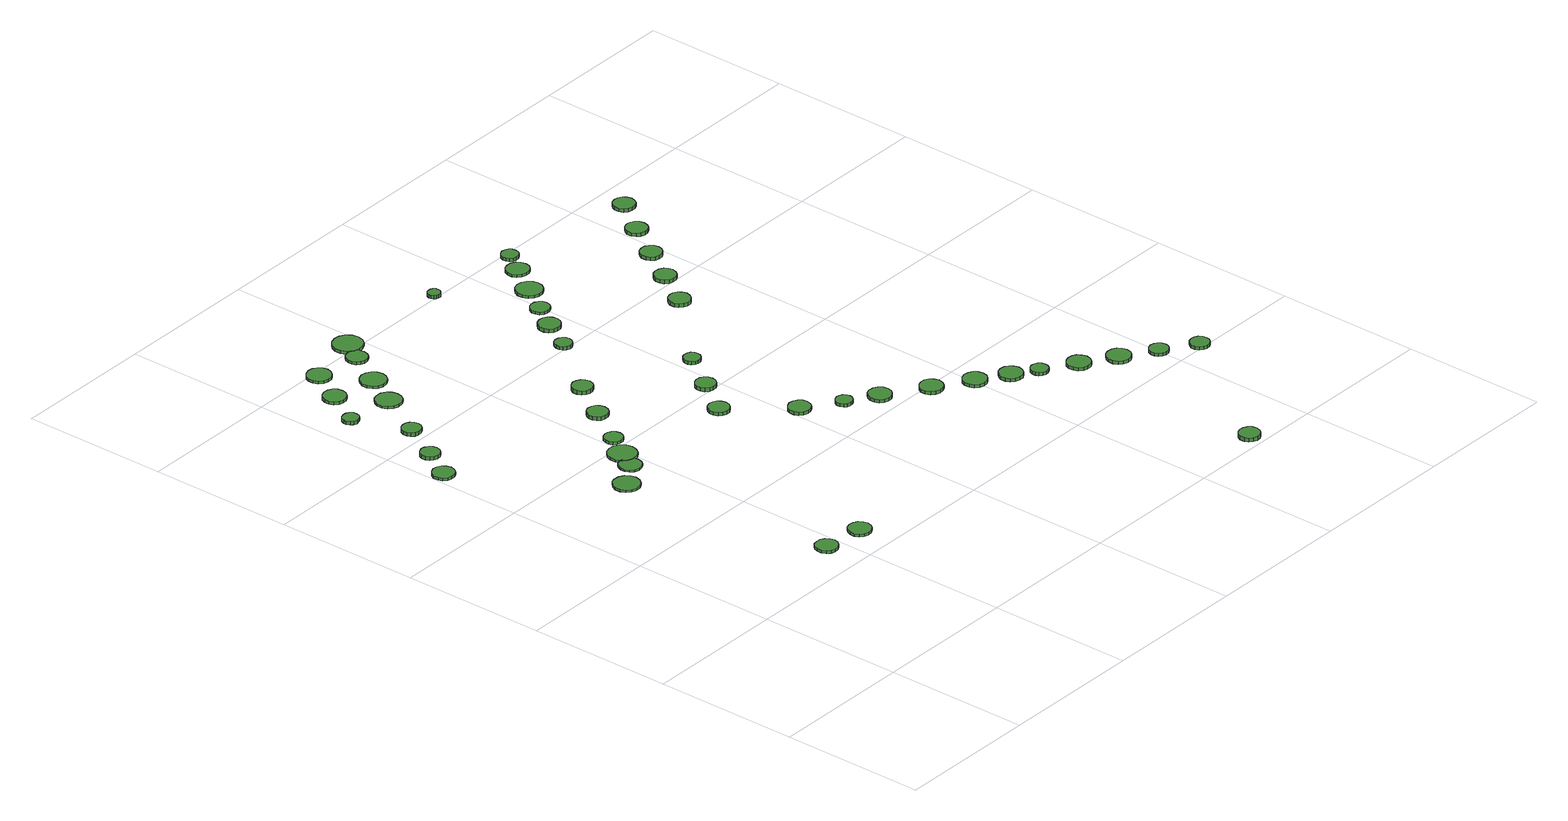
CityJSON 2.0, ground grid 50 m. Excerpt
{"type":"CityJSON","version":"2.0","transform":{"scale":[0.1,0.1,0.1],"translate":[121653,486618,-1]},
"CityObjects":{
"tree1":{"type":"SolitaryVegetationObject","attributes":{"function":"something"},"geometry":[{"type":"MultiSurface","lod":"1","boundaries":[[[0,1,2,3,4,5,6,7,8,9,10,11,12,13,14]],[[15,16,17,18,19,20,21,22,23,24,25,26,27,28,29]],[[0,29,28,1]],[[1,28,27,2]],[[2,27,26,3]],[[3,26,25,4]],[[4,25,24,5]],[[5,24,23,6]],[[6,23,22,7]],[[7,22,21,8]],[[8,21,20,9]],[[9,20,19,10]],[[10,19,18,11]],[[11,18,17,12]],[[12,17,16,13]],[[13,16,15,14]],[[14,15,29,0]]]}]},
"tree2":{"type":"SolitaryVegetationObject","attributes":{"function":"something"},"geometry":[{"type":"MultiSurface","lod":"1","boundaries":[[[30,31,32,33,34,35,36,37,38,39,40,41,42,43,44]],[[45,46,47,48,49,50,51,52,53,54,55,56,57,58,59]],[[30,59,58,31]],[[31,58,57,32]],[[32,57,56,33]],[[33,56,55,34]],[[34,55,54,35]],[[35,54,53,36]],[[36,53,52,37]],[[37,52,51,38]],[[38,51,50,39]],[[39,50,49,40]],[[40,49,48,41]],[[41,48,47,42]],[[42,47,46,43]],[[43,46,45,44]],[[44,45,59,30]]]}]},
"tree3":{"type":"SolitaryVegetationObject","attributes":{"function":"something"},"geometry":[{"type":"MultiSurface","lod":"1","boundaries":[[[60,61,62,63,64,65,66,67,68,69,70,71,72,73,74]],[[75,76,77,78,79,80,81,82,83,84,85,86,87,88,89]],[[60,89,88,61]],[[61,88,87,62]],[[62,87,86,63]],[[63,86,85,64]],[[64,85,84,65]],[[65,84,83,66]],[[66,83,82,67]],[[67,82,81,68]],[[68,81,80,69]],[[69,80,79,70]],[[70,79,78,71]],[[71,78,77,72]],[[72,77,76,73]],[[73,76,75,74]],[[74,75,89,60]]]}]},
"tree4":{"type":"SolitaryVegetationObject","attributes":{"function":"something"},"geometry":[{"type":"MultiSurface","lod":"1","boundaries":[[[90,91,92,93,94,95,96,97,98,99,100,101,102,103,104]],[[105,106,107,108,109,110,111,112,113,114,115,116,117,118,119]],[[90,119,118,91]],[[91,118,117,92]],[[92,117,116,93]],[[93,116,115,94]],[[94,115,114,95]],[[95,114,113,96]],[[96,113,112,97]],[[97,112,111,98]],[[98,111,110,99]],[[99,110,109,100]],[[100,109,108,101]],[[101,108,107,102]],[[102,107,106,103]],[[103,106,105,104]],[[104,105,119,90]]]}]},
"tree5":{"type":"SolitaryVegetationObject","attributes":{"function":"something"},"geometry":[{"type":"MultiSurface","lod":"1","boundaries":[[[120,121,122,123,124,125,126,127,128,129,130,131,132,133,134]],[[135,136,137,138,139,140,141,142,143,144,145,146,147,148,149]],[[120,149,148,121]],[[121,148,147,122]],[[122,147,146,123]],[[123,146,145,124]],[[124,145,144,125]],[[125,144,143,126]],[[126,143,142,127]],[[127,142,141,128]],[[128,141,140,129]],[[129,140,139,130]],[[130,139,138,131]],[[131,138,137,132]],[[132,137,136,133]],[[133,136,135,134]],[[134,135,149,120]]]}]},
"tree6":{"type":"SolitaryVegetationObject","attributes":{"function":"something"},"geometry":[{"type":"MultiSurface","lod":"1","boundaries":[[[150,151,152,153,154,155,156,157,158,159,160,161,162,163,164]],[[165,166,167,168,169,170,171,172,173,174,175,176,177,178,179]],[[150,179,178,151]],[[151,178,177,152]],[[152,177,176,153]],[[153,176,175,154]],[[154,175,174,155]],[[155,174,173,156]],[[156,173,172,157]],[[157,172,171,158]],[[158,171,170,159]],[[159,170,169,160]],[[160,169,168,161]],[[161,168,167,162]],[[162,167,166,163]],[[163,166,165,164]],[[164,165,179,150]]]}]},
"tree7":{"type":"SolitaryVegetationObject","attributes":{"function":"something"},"geometry":[{"type":"MultiSurface","lod":"1","boundaries":[[[180,181,182,183,184,185,186,187,188,189,190,191,192,193,194]],[[195,196,197,198,199,200,201,202,203,204,205,206,207,208,209]],[[180,209,208,181]],[[181,208,207,182]],[[182,207,206,183]],[[183,206,205,184]],[[184,205,204,185]],[[185,204,203,186]],[[186,203,202,187]],[[187,202,201,188]],[[188,201,200,189]],[[189,200,199,190]],[[190,199,198,191]],[[191,198,197,192]],[[192,197,196,193]],[[193,196,195,194]],[[194,195,209,180]]]}]},
"tree8":{"type":"SolitaryVegetationObject","attributes":{"function":"something"},"geometry":[{"type":"MultiSurface","lod":"1","boundaries":[[[210,211,212,213,214,215,216,217,218,219,220,221,222,223,224]],[[225,226,227,228,229,230,231,232,233,234,235,236,237,238,239]],[[210,239,238,211]],[[211,238,237,212]],[[212,237,236,213]],[[213,236,235,214]],[[214,235,234,215]],[[215,234,233,216]],[[216,233,232,217]],[[217,232,231,218]],[[218,231,230,219]],[[219,230,229,220]],[[220,229,228,221]],[[221,228,227,222]],[[222,227,226,223]],[[223,226,225,224]],[[224,225,239,210]]]}]},
"tree9":{"type":"SolitaryVegetationObject","attributes":{"function":"something"},"geometry":[{"type":"MultiSurface","lod":"1","boundaries":[[[240,241,242,243,244,245,246,247,248,249,250,251,252,253,254]],[[255,256,257,258,259,260,261,262,263,264,265,266,267,268,269]],[[240,269,268,241]],[[241,268,267,242]],[[242,267,266,243]],[[243,266,265,244]],[[244,265,264,245]],[[245,264,263,246]],[[246,263,262,247]],[[247,262,261,248]],[[248,261,260,249]],[[249,260,259,250]],[[250,259,258,251]],[[251,258,257,252]],[[252,257,256,253]],[[253,256,255,254]],[[254,255,269,240]]]}]},
"tree10":{"type":"SolitaryVegetationObject","attributes":{"function":"something"},"geometry":[{"type":"MultiSurface","lod":"1","boundaries":[[[270,271,272,273,274,275,276,277,278,279,280,281,282,283,284]],[[285,286,287,288,289,290,291,292,293,294,295,296,297,298,299]],[[270,299,298,271]],[[271,298,297,272]],[[272,297,296,273]],[[273,296,295,274]],[[274,295,294,275]],[[275,294,293,276]],[[276,293,292,277]],[[277,292,291,278]],[[278,291,290,279]],[[279,290,289,280]],[[280,289,288,281]],[[281,288,287,282]],[[282,287,286,283]],[[283,286,285,284]],[[284,285,299,270]]]}]},
"tree11":{"type":"SolitaryVegetationObject","attributes":{"function":"something"},"geometry":[{"type":"MultiSurface","lod":"1","boundaries":[[[300,301,302,303,304,305,306,307,308,309,310,311,312,313,314]],[[315,316,317,318,319,320,321,322,323,324,325,326,327,328,329]],[[300,329,328,301]],[[301,328,327,302]],[[302,327,326,303]],[[303,326,325,304]],[[304,325,324,305]],[[305,324,323,306]],[[306,323,322,307]],[[307,322,321,308]],[[308,321,320,309]],[[309,320,319,310]],[[310,319,318,311]],[[311,318,317,312]],[[312,317,316,313]],[[313,316,315,314]],[[314,315,329,300]]]}]},
"tree12":{"type":"SolitaryVegetationObject","attributes":{"function":"something"},"geometry":[{"type":"MultiSurface","lod":"1","boundaries":[[[330,331,332,333,334,335,336,337,338,339,340,341,342,343,344]],[[345,346,347,348,349,350,351,352,353,354,355,356,357,358,359]],[[330,359,358,331]],[[331,358,357,332]],[[332,357,356,333]],[[333,356,355,334]],[[334,355,354,335]],[[335,354,353,336]],[[336,353,352,337]],[[337,352,351,338]],[[338,351,350,339]],[[339,350,349,340]],[[340,349,348,341]],[[341,348,347,342]],[[342,347,346,343]],[[343,346,345,344]],[[344,345,359,330]]]}]},
"tree13":{"type":"SolitaryVegetationObject","attributes":{"function":"something"},"geometry":[{"type":"MultiSurface","lod":"1","boundaries":[[[360,361,362,363,364,365,366,367,368,369,370,371,372,373,374]],[[375,376,377,378,379,380,381,382,383,384,385,386,387,388,389]],[[360,389,388,361]],[[361,388,387,362]],[[362,387,386,363]],[[363,386,385,364]],[[364,385,384,365]],[[365,384,383,366]],[[366,383,382,367]],[[367,382,381,368]],[[368,381,380,369]],[[369,380,379,370]],[[370,379,378,371]],[[371,378,377,372]],[[372,377,376,373]],[[373,376,375,374]],[[374,375,389,360]]]}]},
"tree14":{"type":"SolitaryVegetationObject","attributes":{"function":"something"},"geometry":[{"type":"MultiSurface","lod":"1","boundaries":[[[390,391,392,393,394,395,396,397,398,399,400,401,402,403,404]],[[405,406,407,408,409,410,411,412,413,414,415,416,417,418,419]],[[390,419,418,391]],[[391,418,417,392]],[[392,417,416,393]],[[393,416,415,394]],[[394,415,414,395]],[[395,414,413,396]],[[396,413,412,397]],[[397,412,411,398]],[[398,411,410,399]],[[399,410,409,400]],[[400,409,408,401]],[[401,408,407,402]],[[402,407,406,403]],[[403,406,405,404]],[[404,405,419,390]]]}]},
"tree15":{"type":"SolitaryVegetationObject","attributes":{"function":"something"},"geometry":[{"type":"MultiSurface","lod":"1","boundaries":[[[420,421,422,423,424,425,426,427,428,429,430,431,432,433,434]],[[435,436,437,438,439,440,441,442,443,444,445,446,447,448,449]],[[420,449,448,421]],[[421,448,447,422]],[[422,447,446,423]],[[423,446,445,424]],[[424,445,444,425]],[[425,444,443,426]],[[426,443,442,427]],[[427,442,441,428]],[[428,441,440,429]],[[429,440,439,430]],[[430,439,438,431]],[[431,438,437,432]],[[432,437,436,433]],[[433,436,435,434]],[[434,435,449,420]]]}]},
"tree16":{"type":"SolitaryVegetationObject","attributes":{"function":"something"},"geometry":[{"type":"MultiSurface","lod":"1","boundaries":[[[450,451,452,453,454,455,456,457,458,459,460,461,462,463,464]],[[465,466,467,468,469,470,471,472,473,474,475,476,477,478,479]],[[450,479,478,451]],[[451,478,477,452]],[[452,477,476,453]],[[453,476,475,454]],[[454,475,474,455]],[[455,474,473,456]],[[456,473,472,457]],[[457,472,471,458]],[[458,471,470,459]],[[459,470,469,460]],[[460,469,468,461]],[[461,468,467,462]],[[462,467,466,463]],[[463,466,465,464]],[[464,465,479,450]]]}]},
"tree17":{"type":"SolitaryVegetationObject","attributes":{"function":"something"},"geometry":[{"type":"MultiSurface","lod":"1","boundaries":[[[480,481,482,483,484,485,486,487,488,489,490,491,492,493,494]],[[495,496,497,498,499,500,501,502,503,504,505,506,507,508,509]],[[480,509,508,481]],[[481,508,507,482]],[[482,507,506,483]],[[483,506,505,484]],[[484,505,504,485]],[[485,504,503,486]],[[486,503,502,487]],[[487,502,501,488]],[[488,501,500,489]],[[489,500,499,490]],[[490,499,498,491]],[[491,498,497,492]],[[492,497,496,493]],[[493,496,495,494]],[[494,495,509,480]]]}]},
"tree18":{"type":"SolitaryVegetationObject","attributes":{"function":"something"},"geometry":[{"type":"MultiSurface","lod":"1","boundaries":[[[510,511,512,513,514,515,516,517,518,519,520,521,522,523,524]],[[525,526,527,528,529,530,531,532,533,534,535,536,537,538,539]],[[510,539,538,511]],[[511,538,537,512]],[[512,537,536,513]],[[513,536,535,514]],[[514,535,534,515]],[[515,534,533,516]],[[516,533,532,517]],[[517,532,531,518]],[[518,531,530,519]],[[519,530,529,520]],[[520,529,528,521]],[[521,528,527,522]],[[522,527,526,523]],[[523,526,525,524]],[[524,525,539,510]]]}]},
"tree19":{"type":"SolitaryVegetationObject","attributes":{"function":"something"},"geometry":[{"type":"MultiSurface","lod":"1","boundaries":[[[540,541,542,543,544,545,546,547,548,549,550,551,552,553,554]],[[555,556,557,558,559,560,561,562,563,564,565,566,567,568,569]],[[540,569,568,541]],[[541,568,567,542]],[[542,567,566,543]],[[543,566,565,544]],[[544,565,564,545]],[[545,564,563,546]],[[546,563,562,547]],[[547,562,561,548]],[[548,561,560,549]],[[549,560,559,550]],[[550,559,558,551]],[[551,558,557,552]],[[552,557,556,553]],[[553,556,555,554]],[[554,555,569,540]]]}]},
"tree20":{"type":"SolitaryVegetationObject","attributes":{"function":"something"},"geometry":[{"type":"MultiSurface","lod":"1","boundaries":[[[570,571,572,573,574,575,576,577,578,579,580,581,582,583,584]],[[585,586,587,588,589,590,591,592,593,594,595,596,597,598,599]],[[570,599,598,571]],[[571,598,597,572]],[[572,597,596,573]],[[573,596,595,574]],[[574,595,594,575]],[[575,594,593,576]],[[576,593,592,577]],[[577,592,591,578]],[[578,591,590,579]],[[579,590,589,580]],[[580,589,588,581]],[[581,588,587,582]],[[582,587,586,583]],[[583,586,585,584]],[[584,585,599,570]]]}]},
"tree21":{"type":"SolitaryVegetationObject","attributes":{"function":"something"},"geometry":[{"type":"MultiSurface","lod":"1","boundaries":[[[600,601,602,603,604,605,606,607,608,609,610,611,612,613,614]],[[615,616,617,618,619,620,621,622,623,624,625,626,627,628,629]],[[600,629,628,601]],[[601,628,627,602]],[[602,627,626,603]],[[603,626,625,604]],[[604,625,624,605]],[[605,624,623,606]],[[606,623,622,607]],[[607,622,621,608]],[[608,621,620,609]],[[609,620,619,610]],[[610,619,618,611]],[[611,618,617,612]],[[612,617,616,613]],[[613,616,615,614]],[[614,615,629,600]]]}]},
"tree22":{"type":"SolitaryVegetationObject","attributes":{"function":"something"},"geometry":[{"type":"MultiSurface","lod":"1","boundaries":[[[630,631,632,633,634,635,636,637,638,639,640,641,642,643,644]],[[645,646,647,648,649,650,651,652,653,654,655,656,657,658,659]],[[630,659,658,631]],[[631,658,657,632]],[[632,657,656,633]],[[633,656,655,634]],[[634,655,654,635]],[[635,654,653,636]],[[636,653,652,637]],[[637,652,651,638]],[[638,651,650,639]],[[639,650,649,640]],[[640,649,648,641]],[[641,648,647,642]],[[642,647,646,643]],[[643,646,645,644]],[[644,645,659,630]]]}]},
"tree23":{"type":"SolitaryVegetationObject","attributes":{"function":"something"},"geometry":[{"type":"MultiSurface","lod":"1","boundaries":[[[660,661,662,663,664,665,666,667,668,669,670,671,672,673,674]],[[675,676,677,678,679,680,681,682,683,684,685,686,687,688,689]],[[660,689,688,661]],[[661,688,687,662]],[[662,687,686,663]],[[663,686,685,664]],[[664,685,684,665]],[[665,684,683,666]],[[666,683,682,667]],[[667,682,681,668]],[[668,681,680,669]],[[669,680,679,670]],[[670,679,678,671]],[[671,678,677,672]],[[672,677,676,673]],[[673,676,675,674]],[[674,675,689,660]]]}]},
"tree24":{"type":"SolitaryVegetationObject","attributes":{"function":"something"},"geometry":[{"type":"MultiSurface","lod":"1","boundaries":[[[690,691,692,693,694,695,696,697,698,699,700,701,702,703,704]],[[705,706,707,708,709,710,711,712,713,714,715,716,717,718,719]],[[690,719,718,691]],[[691,718,717,692]],[[692,717,716,693]],[[693,716,715,694]],[[694,715,714,695]],[[695,714,713,696]],[[696,713,712,697]],[[697,712,711,698]],[[698,711,710,699]],[[699,710,709,700]],[[700,709,708,701]],[[701,708,707,702]],[[702,707,706,703]],[[703,706,705,704]],[[704,705,719,690]]]}]},
"tree25":{"type":"SolitaryVegetationObject","attributes":{"function":"something"},"geometry":[{"type":"MultiSurface","lod":"1","boundaries":[[[720,721,722,723,724,725,726,727,728,729,730,731,732,733,734]],[[735,736,737,738,739,740,741,742,743,744,745,746,747,748,749]],[[720,749,748,721]],[[721,748,747,722]],[[722,747,746,723]],[[723,746,745,724]],[[724,745,744,725]],[[725,744,743,726]],[[726,743,742,727]],[[727,742,741,728]],[[728,741,740,729]],[[729,740,739,730]],[[730,739,738,731]],[[731,738,737,732]],[[732,737,736,733]],[[733,736,735,734]],[[734,735,749,720]]]}]},
"tree26":{"type":"SolitaryVegetationObject","attributes":{"function":"something"},"geometry":[{"type":"MultiSurface","lod":"1","boundaries":[[[750,751,752,753,754,755,756,757,758,759,760,761,762,763,764]],[[765,766,767,768,769,770,771,772,773,774,775,776,777,778,779]],[[750,779,778,751]],[[751,778,777,752]],[[752,777,776,753]],[[753,776,775,754]],[[754,775,774,755]],[[755,774,773,756]],[[756,773,772,757]],[[757,772,771,758]],[[758,771,770,759]],[[759,770,769,760]],[[760,769,768,761]],[[761,768,767,762]],[[762,767,766,763]],[[763,766,765,764]],[[764,765,779,750]]]}]},
"tree27":{"type":"SolitaryVegetationObject","attributes":{"function":"something"},"geometry":[{"type":"MultiSurface","lod":"1","boundaries":[[[780,781,782,783,784,785,786,787,788,789,790,791,792,793,794]],[[795,796,797,798,799,800,801,802,803,804,805,806,807,808,809]],[[780,809,808,781]],[[781,808,807,782]],[[782,807,806,783]],[[783,806,805,784]],[[784,805,804,785]],[[785,804,803,786]],[[786,803,802,787]],[[787,802,801,788]],[[788,801,800,789]],[[789,800,799,790]],[[790,799,798,791]],[[791,798,797,792]],[[792,797,796,793]],[[793,796,795,794]],[[794,795,809,780]]]}]},
"tree28":{"type":"SolitaryVegetationObject","attributes":{"function":"something"},"geometry":[{"type":"MultiSurface","lod":"1","boundaries":[[[810,811,812,813,814,815,816,817,818,819,820,821,822,823,824]],[[825,826,827,828,829,830,831,832,833,834,835,836,837,838,839]],[[810,839,838,811]],[[811,838,837,812]],[[812,837,836,813]],[[813,836,835,814]],[[814,835,834,815]],[[815,834,833,816]],[[816,833,832,817]],[[817,832,831,818]],[[818,831,830,819]],[[819,830,829,820]],[[820,829,828,821]],[[821,828,827,822]],[[822,827,826,823]],[[823,826,825,824]],[[824,825,839,810]]]}]},
"tree29":{"type":"SolitaryVegetationObject","attributes":{"function":"something"},"geometry":[{"type":"MultiSurface","lod":"1","boundaries":[[[840,841,842,843,844,845,846,847,848,849,850,851,852,853,854]],[[855,856,857,858,859,860,861,862,863,864,865,866,867,868,869]],[[840,869,868,841]],[[841,868,867,842]],[[842,867,866,843]],[[843,866,865,844]],[[844,865,864,845]],[[845,864,863,846]],[[846,863,862,847]],[[847,862,861,848]],[[848,861,860,849]],[[849,860,859,850]],[[850,859,858,851]],[[851,858,857,852]],[[852,857,856,853]],[[853,856,855,854]],[[854,855,869,840]]]}]},
"tree30":{"type":"SolitaryVegetationObject","attributes":{"function":"something"},"geometry":[{"type":"MultiSurface","lod":"1","boundaries":[[[870,871,872,873,874,875,876,877,878,879,880,881,882,883,884]],[[885,886,887,888,889,890,891,892,893,894,895,896,897,898,899]],[[870,899,898,871]],[[871,898,897,872]],[[872,897,896,873]],[[873,896,895,874]],[[874,895,894,875]],[[875,894,893,876]],[[876,893,892,877]],[[877,892,891,878]],[[878,891,890,879]],[[879,890,889,880]],[[880,889,888,881]],[[881,888,887,882]],[[882,887,886,883]],[[883,886,885,884]],[[884,885,899,870]]]}]},
"tree31":{"type":"SolitaryVegetationObject","attributes":{"function":"something"},"geometry":[{"type":"MultiSurface","lod":"1","boundaries":[[[900,901,902,903,904,905,906,907,908,909,910,911,912,913,914]],[[915,916,917,918,919,920,921,922,923,924,925,926,927,928,929]],[[900,929,928,901]],[[901,928,927,902]],[[902,927,926,903]],[[903,926,925,904]],[[904,925,924,905]],[[905,924,923,906]],[[906,923,922,907]],[[907,922,921,908]],[[908,921,920,909]],[[909,920,919,910]],[[910,919,918,911]],[[911,918,917,912]],[[912,917,916,913]],[[913,916,915,914]],[[914,915,929,900]]]}]},
"tree32":{"type":"SolitaryVegetationObject","attributes":{"function":"something"},"geometry":[{"type":"MultiSurface","lod":"1","boundaries":[[[930,931,932,933,934,935,936,937,938,939,940,941,942,943,944]],[[945,946,947,948,949,950,951,952,953,954,955,956,957,958,959]],[[930,959,958,931]],[[931,958,957,932]],[[932,957,956,933]],[[933,956,955,934]],[[934,955,954,935]],[[935,954,953,936]],[[936,953,952,937]],[[937,952,951,938]],[[938,951,950,939]],[[939,950,949,940]],[[940,949,948,941]],[[941,948,947,942]],[[942,947,946,943]],[[943,946,945,944]],[[944,945,959,930]]]}]},
"tree33":{"type":"SolitaryVegetationObject","attributes":{"function":"something"},"geometry":[{"type":"MultiSurface","lod":"1","boundaries":[[[960,961,962,963,964,965,966,967,968,969,970,971,972,973,974]],[[975,976,977,978,979,980,981,982,983,984,985,986,987,988,989]],[[960,989,988,961]],[[961,988,987,962]],[[962,987,986,963]],[[963,986,985,964]],[[964,985,984,965]],[[965,984,983,966]],[[966,983,982,967]],[[967,982,981,968]],[[968,981,980,969]],[[969,980,979,970]],[[970,979,978,971]],[[971,978,977,972]],[[972,977,976,973]],[[973,976,975,974]],[[974,975,989,960]]]}]},
"tree34":{"type":"SolitaryVegetationObject","attributes":{"function":"something"},"geometry":[{"type":"MultiSurface","lod":"1","boundaries":[[[990,991,992,993,994,995,996,997,998,999,1000,1001,1002,1003,1004]],[[1005,1006,1007,1008,1009,1010,1011,1012,1013,1014,1015,1016,1017,1018,1019]],[[990,1019,1018,991]],[[991,1018,1017,992]],[[992,1017,1016,993]],[[993,1016,1015,994]],[[994,1015,1014,995]],[[995,1014,1013,996]],[[996,1013,1012,997]],[[997,1012,1011,998]],[[998,1011,1010,999]],[[999,1010,1009,1000]],[[1000,1009,1008,1001]],[[1001,1008,1007,1002]],[[1002,1007,1006,1003]],[[1003,1006,1005,1004]],[[1004,1005,1019,990]]]}]},
"tree35":{"type":"SolitaryVegetationObject","attributes":{"function":"something"},"geometry":[{"type":"MultiSurface","lod":"1","boundaries":[[[1020,1021,1022,1023,1024,1025,1026,1027,1028,1029,1030,1031,1032,1033,1034]],[[1035,1036,1037,1038,1039,1040,1041,1042,1043,1044,1045,1046,1047,1048,1049]],[[1020,1049,1048,1021]],[[1021,1048,1047,1022]],[[1022,1047,1046,1023]],[[1023,1046,1045,1024]],[[1024,1045,1044,1025]],[[1025,1044,1043,1026]],[[1026,1043,1042,1027]],[[1027,1042,1041,1028]],[[1028,1041,1040,1029]],[[1029,1040,1039,1030]],[[1030,1039,1038,1031]],[[1031,1038,1037,1032]],[[1032,1037,1036,1033]],[[1033,1036,1035,1034]],[[1034,1035,1049,1020]]]}]},
"tree36":{"type":"SolitaryVegetationObject","attributes":{"function":"something"},"geometry":[{"type":"MultiSurface","lod":"1","boundaries":[[[1050,1051,1052,1053,1054,1055,1056,1057,1058,1059,1060,1061,1062,1063,1064]],[[1065,1066,1067,1068,1069,1070,1071,1072,1073,1074,1075,1076,1077,1078,1079]],[[1050,1079,1078,1051]],[[1051,1078,1077,1052]],[[1052,1077,1076,1053]],[[1053,1076,1075,1054]],[[1054,1075,1074,1055]],[[1055,1074,1073,1056]],[[1056,1073,1072,1057]],[[1057,1072,1071,1058]],[[1058,1071,1070,1059]],[[1059,1070,1069,1060]],[[1060,1069,1068,1061]],[[1061,1068,1067,1062]],[[1062,1067,1066,1063]],[[1063,1066,1065,1064]],[[1064,1065,1079,1050]]]}]},
"tree37":{"type":"SolitaryVegetationObject","attributes":{"function":"something"},"geometry":[{"type":"MultiSurface","lod":"1","boundaries":[[[1080,1081,1082,1083,1084,1085,1086,1087,1088,1089,1090,1091,1092,1093,1094]],[[1095,1096,1097,1098,1099,1100,1101,1102,1103,1104,1105,1106,1107,1108,1109]],[[1080,1109,1108,1081]],[[1081,1108,1107,1082]],[[1082,1107,1106,1083]],[[1083,1106,1105,1084]],[[1084,1105,1104,1085]],[[1085,1104,1103,1086]],[[1086,1103,1102,1087]],[[1087,1102,1101,1088]],[[1088,1101,1100,1089]],[[1089,1100,1099,1090]],[[1090,1099,1098,1091]],[[1091,1098,1097,1092]],[[1092,1097,1096,1093]],[[1093,1096,1095,1094]],[[1094,1095,1109,1080]]]}]},
"tree38":{"type":"SolitaryVegetationObject","attributes":{"function":"something"},"geometry":[{"type":"MultiSurface","lod":"1","boundaries":[[[1110,1111,1112,1113,1114,1115,1116,1117,1118,1119,1120,1121,1122,1123,1124]],[[1125,1126,1127,1128,1129,1130,1131,1132,1133,1134,1135,1136,1137,1138,1139]],[[1110,1139,1138,1111]],[[1111,1138,1137,1112]],[[1112,1137,1136,1113]],[[1113,1136,1135,1114]],[[1114,1135,1134,1115]],[[1115,1134,1133,1116]],[[1116,1133,1132,1117]],[[1117,1132,1131,1118]],[[1118,1131,1130,1119]],[[1119,1130,1129,1120]],[[1120,1129,1128,1121]],[[1121,1128,1127,1122]],[[1122,1127,1126,1123]],[[1123,1126,1125,1124]],[[1124,1125,1139,1110]]]}]},
"tree39":{"type":"SolitaryVegetationObject","attributes":{"function":"something"},"geometry":[{"type":"MultiSurface","lod":"1","boundaries":[[[1140,1141,1142,1143,1144,1145,1146,1147,1148,1149,1150,1151,1152,1153,1154]],[[1155,1156,1157,1158,1159,1160,1161,1162,1163,1164,1165,1166,1167,1168,1169]],[[1140,1169,1168,1141]],[[1141,1168,1167,1142]],[[1142,1167,1166,1143]],[[1143,1166,1165,1144]],[[1144,1165,1164,1145]],[[1145,1164,1163,1146]],[[1146,1163,1162,1147]],[[1147,1162,1161,1148]],[[1148,1161,1160,1149]],[[1149,1160,1159,1150]],[[1150,1159,1158,1151]],[[1151,1158,1157,1152]],[[1152,1157,1156,1153]],[[1153,1156,1155,1154]],[[1154,1155,1169,1140]]]}]},
"tree40":{"type":"SolitaryVegetationObject","attributes":{"function":"something"},"geometry":[{"type":"MultiSurface","lod":"1","boundaries":[[[1170,1171,1172,1173,1174,1175,1176,1177,1178,1179,1180,1181,1182,1183,1184]],[[1185,1186,1187,1188,1189,1190,1191,1192,1193,1194,1195,1196,1197,1198,1199]],[[1170,1199,1198,1171]],[[1171,1198,1197,1172]],[[1172,1197,1196,1173]],[[1173,1196,1195,1174]],[[1174,1195,1194,1175]],[[1175,1194,1193,1176]],[[1176,1193,1192,1177]],[[1177,1192,1191,1178]],[[1178,1191,1190,1179]],[[1179,1190,1189,1180]],[[1180,1189,1188,1181]],[[1181,1188,1187,1182]],[[1182,1187,1186,1183]],[[1183,1186,1185,1184]],[[1184,1185,1199,1170]]]}]},
"tree41":{"type":"SolitaryVegetationObject","attributes":{"function":"something"},"geometry":[{"type":"MultiSurface","lod":"1","boundaries":[[[1200,1201,1202,1203,1204,1205,1206,1207,1208,1209,1210,1211,1212,1213,1214]],[[1215,1216,1217,1218,1219,1220,1221,1222,1223,1224,1225,1226,1227,1228,1229]],[[1200,1229,1228,1201]],[[1201,1228,1227,1202]],[[1202,1227,1226,1203]],[[1203,1226,1225,1204]],[[1204,1225,1224,1205]],[[1205,1224,1223,1206]],[[1206,1223,1222,1207]],[[1207,1222,1221,1208]],[[1208,1221,1220,1209]],[[1209,1220,1219,1210]],[[1210,1219,1218,1211]],[[1211,1218,1217,1212]],[[1212,1217,1216,1213]],[[1213,1216,1215,1214]],[[1214,1215,1229,1200]]]}]},
"tree42":{"type":"SolitaryVegetationObject","attributes":{"function":"something"},"geometry":[{"type":"MultiSurface","lod":"1","boundaries":[[[1230,1231,1232,1233,1234,1235,1236,1237,1238,1239,1240,1241,1242,1243,1244]],[[1245,1246,1247,1248,1249,1250,1251,1252,1253,1254,1255,1256,1257,1258,1259]],[[1230,1259,1258,1231]],[[1231,1258,1257,1232]],[[1232,1257,1256,1233]],[[1233,1256,1255,1234]],[[1234,1255,1254,1235]],[[1235,1254,1253,1236]],[[1236,1253,1252,1237]],[[1237,1252,1251,1238]],[[1238,1251,1250,1239]],[[1239,1250,1249,1240]],[[1240,1249,1248,1241]],[[1241,1248,1247,1242]],[[1242,1247,1246,1243]],[[1243,1246,1245,1244]],[[1244,1245,1259,1230]]]}]},
"tree43":{"type":"SolitaryVegetationObject","attributes":{"function":"something"},"geometry":[{"type":"MultiSurface","lod":"1","boundaries":[[[1260,1261,1262,1263,1264,1265,1266,1267,1268,1269,1270,1271,1272,1273,1274]],[[1275,1276,1277,1278,1279,1280,1281,1282,1283,1284,1285,1286,1287,1288,1289]],[[1260,1289,1288,1261]],[[1261,1288,1287,1262]],[[1262,1287,1286,1263]],[[1263,1286,1285,1264]],[[1264,1285,1284,1265]],[[1265,1284,1283,1266]],[[1266,1283,1282,1267]],[[1267,1282,1281,1268]],[[1268,1281,1280,1269]],[[1269,1280,1279,1270]],[[1270,1279,1278,1271]],[[1271,1278,1277,1272]],[[1272,1277,1276,1273]],[[1273,1276,1275,1274]],[[1274,1275,1289,1260]]]}]},
"tree44":{"type":"SolitaryVegetationObject","attributes":{"function":"something"},"geometry":[{"type":"MultiSurface","lod":"1","boundaries":[[[1290,1291,1292,1293,1294,1295,1296,1297,1298,1299,1300,1301,1302,1303,1304]],[[1305,1306,1307,1308,1309,1310,1311,1312,1313,1314,1315,1316,1317,1318,1319]],[[1290,1319,1318,1291]],[[1291,1318,1317,1292]],[[1292,1317,1316,1293]],[[1293,1316,1315,1294]],[[1294,1315,1314,1295]],[[1295,1314,1313,1296]],[[1296,1313,1312,1297]],[[1297,1312,1311,1298]],[[1298,1311,1310,1299]],[[1299,1310,1309,1300]],[[1300,1309,1308,1301]],[[1301,1308,1307,1302]],[[1302,1307,1306,1303]],[[1303,1306,1305,1304]],[[1304,1305,1319,1290]]]}]},
"tree45":{"type":"SolitaryVegetationObject","attributes":{"function":"something"},"geometry":[{"type":"MultiSurface","lod":"1","boundaries":[[[1320,1321,1322,1323,1324,1325,1326,1327,1328,1329,1330,1331,1332,1333,1334]],[[1335,1336,1337,1338,1339,1340,1341,1342,1343,1344,1345,1346,1347,1348,1349]],[[1320,1349,1348,1321]],[[1321,1348,1347,1322]],[[1322,1347,1346,1323]],[[1323,1346,1345,1324]],[[1324,1345,1344,1325]],[[1325,1344,1343,1326]],[[1326,1343,1342,1327]],[[1327,1342,1341,1328]],[[1328,1341,1340,1329]],[[1329,1340,1339,1330]],[[1330,1339,1338,1331]],[[1331,1338,1337,1332]],[[1332,1337,1336,1333]],[[1333,1336,1335,1334]],[[1334,1335,1349,1320]]]}]}
},
"vertices":[
[79,1812,17],[75,1827,17],[66,1840,17],[53,1847,17],[37,1849,17],[23,1844,17],[11,1834,17],[5,1820,17],[5,1804,17],[11,1790,17],[23,1780,17],[37,1775,17],[53,1777,17],[66,1784,17],[75,1797,17],[75,1797,8],[66,1784,8],[53,1777,8],[37,1775,8],[23,1780,8],[11,1790,8],[5,1804,8],[5,1820,8],[11,1834,8],[23,1844,8],[37,1849,8],[53,1847,8],[66,1840,8],[75,1827,8],[79,1812,8],
[487,629,17],[483,644,17],[474,657,17],[461,665,17],[445,666,17],[430,662,17],[418,651,17],[412,637,17],[412,621,17],[418,606,17],[430,596,17],[445,591,17],[461,593,17],[474,601,17],[483,613,17],[483,613,8],[474,601,8],[461,593,8],[445,591,8],[430,596,8],[418,606,8],[412,621,8],[412,637,8],[418,651,8],[430,662,8],[445,666,8],[461,665,8],[474,657,8],[483,644,8],[487,629,8],
[134,1914,23],[131,1927,23],[123,1938,23],[111,1945,23],[98,1947,23],[85,1942,23],[75,1933,23],[69,1921,23],[69,1907,23],[75,1895,23],[85,1886,23],[98,1882,23],[111,1883,23],[123,1890,23],[131,1901,23],[131,1901,11],[123,1890,11],[111,1883,11],[98,1882,11],[85,1886,11],[75,1895,11],[69,1907,11],[69,1921,11],[75,1933,11],[85,1942,11],[98,1947,11],[111,1945,11],[123,1938,11],[131,1927,11],[134,1914,11],
[391,1337,17],[387,1355,17],[376,1370,17],[360,1379,17],[341,1381,17],[324,1376,17],[310,1363,17],[303,1346,17],[303,1328,17],[310,1311,17],[324,1299,17],[341,1293,17],[360,1295,17],[376,1304,17],[387,1319,17],[387,1319,9],[376,1304,9],[360,1295,9],[341,1293,9],[324,1299,9],[310,1311,9],[303,1328,9],[303,1346,9],[310,1363,9],[324,1376,9],[341,1381,9],[360,1379,9],[376,1370,9],[387,1355,9],[391,1337,9],
[630,614,17],[626,630,17],[617,643,17],[603,651,17],[587,653,17],[572,648,17],[560,637,17],[553,622,17],[553,606,17],[560,592,17],[572,581,17],[587,576,17],[603,578,17],[617,586,17],[626,599,17],[626,599,8],[617,586,8],[603,578,8],[587,576,8],[572,581,8],[560,592,8],[553,606,8],[553,622,8],[560,637,8],[572,648,8],[587,653,8],[603,651,8],[617,643,8],[626,630,8],[630,614,8],
[140,2238,19],[138,2249,19],[131,2258,19],[121,2264,19],[109,2265,19],[99,2262,19],[90,2254,19],[85,2243,19],[85,2232,19],[90,2222,19],[99,2214,19],[109,2210,19],[121,2212,19],[131,2217,19],[138,2227,19],[138,2227,7],[131,2217,7],[121,2212,7],[109,2210,7],[99,2214,7],[90,2222,7],[85,2232,7],[85,2243,7],[90,2254,7],[99,2262,7],[109,2265,7],[121,2264,7],[131,2258,7],[138,2249,7],[140,2238,7],
[207,2048,25],[204,2061,25],[196,2072,25],[184,2079,25],[171,2080,25],[158,2076,25],[148,2067,25],[143,2055,25],[143,2041,25],[148,2029,25],[158,2020,25],[171,2016,25],[184,2018,25],[196,2024,25],[204,2035,25],[204,2035,12],[196,2024,12],[184,2018,12],[171,2016,12],[158,2020,12],[148,2029,12],[143,2041,12],[143,2055,12],[148,2067,12],[158,2076,12],[171,2080,12],[184,2079,12],[196,2072,12],[204,2061,12],[207,2048,12],
[481,1402,15],[478,1418,15],[469,1430,15],[455,1438,15],[439,1440,15],[424,1435,15],[412,1425,15],[406,1410,15],[406,1394,15],[412,1380,15],[424,1369,15],[439,1364,15],[455,1366,15],[469,1374,15],[478,1387,15],[478,1387,9],[469,1374,9],[455,1366,9],[439,1364,9],[424,1369,9],[412,1380,9],[406,1394,9],[406,1410,9],[412,1425,9],[424,1435,9],[439,1440,9],[455,1438,9],[469,1430,9],[478,1418,9],[481,1402,9],
[222,2360,17],[219,2376,17],[209,2389,17],[195,2397,17],[179,2398,17],[164,2393,17],[152,2383,17],[145,2368,17],[145,2352,17],[152,2337,17],[164,2326,17],[179,2321,17],[195,2323,17],[209,2331,17],[219,2344,17],[219,2344,7],[209,2331,7],[195,2323,7],[179,2321,7],[164,2326,7],[152,2337,7],[145,2352,7],[145,2368,7],[152,2383,7],[164,2393,7],[179,2398,7],[195,2397,7],[209,2389,7],[219,2376,7],[222,2360,7],
[527,1463,16],[523,1483,16],[511,1499,16],[494,1509,16],[474,1511,16],[455,1505,16],[440,1491,16],[432,1473,16],[432,1453,16],[440,1435,16],[455,1422,16],[474,1415,16],[494,1417,16],[511,1427,16],[523,1444,16],[523,1444,8],[511,1427,8],[494,1417,8],[474,1415,8],[455,1422,8],[440,1435,8],[432,1453,8],[432,1473,8],[440,1491,8],[455,1505,8],[474,1511,8],[494,1509,8],[511,1499,8],[523,1483,8],[527,1463,8],
[316,2219,16],[312,2237,16],[302,2251,16],[286,2261,16],[268,2262,16],[250,2257,16],[237,2245,16],[229,2228,16],[229,2210,16],[237,2193,16],[250,2181,16],[268,2175,16],[286,2177,16],[302,2186,16],[312,2201,16],[312,2201,8],[302,2186,8],[286,2177,8],[268,2175,8],[250,2181,8],[237,2193,8],[229,2210,8],[229,2228,8],[237,2245,8],[250,2257,8],[268,2262,8],[286,2261,8],[302,2251,8],[312,2237,8],[316,2219,8],
[293,2477,16],[289,2494,16],[279,2507,16],[265,2516,16],[248,2518,16],[232,2512,16],[219,2501,16],[212,2486,16],[212,2469,16],[219,2453,16],[232,2442,16],[248,2437,16],[265,2438,16],[279,2447,16],[289,2461,16],[289,2461,7],[279,2447,7],[265,2438,7],[248,2437,7],[232,2442,7],[219,2453,7],[212,2469,7],[212,2486,7],[219,2501,7],[232,2512,7],[248,2518,7],[265,2516,7],[279,2507,7],[289,2494,7],[293,2477,7],
[566,1543,17],[563,1556,17],[555,1567,17],[544,1573,17],[531,1575,17],[518,1570,17],[508,1562,17],[503,1549,17],[503,1536,17],[508,1524,17],[518,1515,17],[531,1511,17],[544,1512,17],[555,1519,17],[563,1530,17],[563,1530,8],[555,1519,8],[544,1512,8],[531,1511,8],[518,1515,8],[508,1524,8],[503,1536,8],[503,1549,8],[508,1562,8],[518,1570,8],[531,1575,8],[544,1573,8],[555,1567,8],[563,1556,8],[566,1543,8],
[381,2332,15],[377,2350,15],[366,2365,15],[351,2374,15],[332,2376,15],[315,2370,15],[302,2358,15],[294,2341,15],[294,2323,15],[302,2306,15],[315,2294,15],[332,2288,15],[351,2290,15],[366,2299,15],[377,2314,15],[377,2314,7],[366,2299,7],[351,2290,7],[332,2288,7],[315,2294,7],[302,2306,7],[294,2323,7],[294,2341,7],[302,2358,7],[315,2370,7],[332,2376,7],[351,2374,7],[366,2365,7],[377,2350,7],[381,2332,7],
[651,1674,21],[648,1688,21],[640,1700,21],[627,1707,21],[612,1709,21],[598,1704,21],[588,1694,21],[582,1681,21],[582,1666,21],[588,1653,21],[598,1643,21],[612,1639,21],[627,1640,21],[640,1647,21],[648,1659,21],[648,1659,8],[640,1647,8],[627,1640,8],[612,1639,8],[598,1643,8],[588,1653,8],[582,1666,8],[582,1681,8],[588,1694,8],[598,1704,8],[612,1709,8],[627,1707,8],[640,1700,8],[648,1688,8],[651,1674,8],
[445,2457,16],[442,2472,16],[434,2483,16],[421,2491,16],[406,2492,16],[392,2488,16],[382,2478,16],[376,2464,16],[376,2450,16],[382,2436,16],[392,2427,16],[406,2422,16],[421,2424,16],[434,2431,16],[442,2443,16],[442,2443,6],[434,2431,6],[421,2424,6],[406,2422,6],[392,2427,6],[382,2436,6],[376,2450,6],[376,2464,6],[382,2478,6],[392,2488,6],[406,2492,6],[421,2491,6],[434,2483,6],[442,2472,6],[445,2457,6],
[501,2527,17],[497,2547,17],[485,2564,17],[467,2574,17],[446,2576,17],[427,2570,17],[411,2556,17],[403,2537,17],[403,2517,17],[411,2498,17],[427,2484,17],[446,2478,17],[467,2480,17],[485,2490,17],[497,2507,17],[497,2507,6],[485,2490,6],[467,2480,6],[446,2478,6],[427,2484,6],[411,2498,6],[403,2517,6],[403,2537,6],[411,2556,6],[427,2570,6],[446,2576,6],[467,2574,6],[485,2564,6],[497,2547,6],[501,2527,6],
[732,1800,28],[729,1814,28],[720,1826,28],[707,1833,28],[693,1835,28],[679,1830,28],[668,1821,28],[662,1807,28],[662,1793,28],[668,1779,28],[679,1769,28],[693,1765,28],[707,1766,28],[720,1774,28],[729,1786,28],[729,1786,15],[720,1774,15],[707,1766,15],[693,1765,15],[679,1769,15],[668,1779,15],[662,1793,15],[662,1807,15],[668,1821,15],[679,1830,15],[693,1835,15],[707,1833,15],[720,1826,15],[729,1814,15],[732,1800,15],
[910,1406,19],[907,1420,19],[899,1432,19],[886,1439,19],[871,1441,19],[857,1436,19],[847,1427,19],[841,1413,19],[841,1399,19],[847,1385,19],[857,1375,19],[871,1371,19],[886,1372,19],[899,1380,19],[907,1392,19],[907,1392,7],[899,1380,7],[886,1372,7],[871,1371,7],[857,1375,7],[847,1385,7],[841,1399,7],[841,1413,7],[847,1427,7],[857,1436,7],[871,1441,7],[886,1439,7],[899,1432,7],[907,1420,7],[910,1406,7],
[1072,1217,19],[1069,1232,19],[1059,1244,19],[1046,1252,19],[1031,1254,19],[1016,1249,19],[1004,1239,19],[998,1225,19],[998,1209,19],[1004,1195,19],[1016,1184,19],[1031,1180,19],[1046,1181,19],[1059,1189,19],[1069,1202,19],[1069,1202,8],[1059,1189,8],[1046,1181,8],[1031,1180,8],[1016,1184,8],[1004,1195,8],[998,1209,8],[998,1225,8],[1004,1239,8],[1016,1249,8],[1031,1254,8],[1046,1252,8],[1059,1244,8],[1069,1232,8],[1072,1217,8],
[994,1528,20],[991,1542,20],[983,1553,20],[971,1560,20],[957,1562,20],[943,1557,20],[933,1548,20],[927,1535,20],[927,1521,20],[933,1508,20],[943,1498,20],[957,1494,20],[971,1495,20],[983,1502,20],[991,1514,20],[991,1514,7],[983,1502,7],[971,1495,7],[957,1494,7],[943,1498,7],[933,1508,7],[927,1521,7],[927,1535,7],[933,1548,7],[943,1557,7],[957,1562,7],[971,1560,7],[983,1553,7],[991,1542,7],[994,1528,7],
[887,2007,30],[884,2019,30],[877,2028,30],[867,2034,30],[855,2036,30],[843,2032,30],[835,2024,30],[830,2013,30],[830,2001,30],[835,1990,30],[843,1982,30],[855,1978,30],[867,1979,30],[877,1985,30],[884,1995,30],[884,1995,18],[877,1985,18],[867,1979,18],[855,1978,18],[843,1982,18],[835,1990,18],[830,2001,18],[830,2013,18],[835,2024,18],[843,2032,18],[855,2036,18],[867,2034,18],[877,2028,18],[884,2019,18],[887,2007,18],
[1181,1137,19],[1178,1148,19],[1171,1158,19],[1161,1164,19],[1150,1165,19],[1138,1161,19],[1130,1153,19],[1125,1143,19],[1125,1131,19],[1130,1120,19],[1138,1113,19],[1150,1109,19],[1161,1110,19],[1171,1116,19],[1178,1126,19],[1178,1126,8],[1171,1116,8],[1161,1110,8],[1150,1109,8],[1138,1113,8],[1130,1120,8],[1125,1131,8],[1125,1143,8],[1130,1153,8],[1138,1161,8],[1150,1165,8],[1161,1164,8],[1171,1158,8],[1178,1148,8],[1181,1137,8],
[1076,1654,23],[1074,1665,23],[1067,1675,23],[1057,1680,23],[1045,1682,23],[1034,1678,23],[1026,1670,23],[1021,1660,23],[1021,1648,23],[1026,1638,23],[1034,1630,23],[1045,1626,23],[1057,1627,23],[1067,1633,23],[1074,1643,23],[1074,1643,11],[1067,1633,11],[1057,1627,11],[1045,1626,11],[1034,1630,11],[1026,1638,11],[1021,1648,11],[1021,1660,11],[1026,1670,11],[1034,1678,11],[1045,1682,11],[1057,1680,11],[1067,1675,11],[1074,1665,11],[1076,1654,11],
[967,2122,21],[964,2137,21],[955,2150,21],[942,2157,21],[926,2159,21],[912,2154,21],[900,2144,21],[894,2130,21],[894,2114,21],[900,2100,21],[912,2090,21],[926,2085,21],[942,2087,21],[955,2095,21],[964,2107,21],[964,2107,8],[955,2095,8],[942,2087,8],[926,2085,8],[912,2090,8],[900,2100,8],[894,2114,8],[894,2130,8],[900,2144,8],[912,2154,8],[926,2159,8],[942,2157,8],[955,2150,8],[964,2137,8],[967,2122,8],
[1288,1075,19],[1285,1091,19],[1275,1104,19],[1261,1112,19],[1245,1114,19],[1230,1109,19],[1218,1098,19],[1212,1083,19],[1212,1067,19],[1218,1052,19],[1230,1042,19],[1245,1037,19],[1261,1038,19],[1275,1046,19],[1285,1059,19],[1285,1059,8],[1275,1046,8],[1261,1038,8],[1245,1037,8],[1230,1042,8],[1218,1052,8],[1212,1067,8],[1212,1083,8],[1218,1098,8],[1230,1109,8],[1245,1114,8],[1261,1112,8],[1275,1104,8],[1285,1091,8],[1288,1075,8],
[870,2512,21],[869,2521,21],[863,2528,21],[856,2532,21],[847,2533,21],[838,2530,21],[832,2525,21],[828,2516,21],[828,2508,21],[832,2500,21],[838,2494,21],[847,2491,21],[856,2492,21],[863,2496,21],[869,2503,21],[869,2503,9],[863,2496,9],[856,2492,9],[847,2491,9],[838,2494,9],[832,2500,9],[828,2508,9],[828,2516,9],[832,2525,9],[838,2530,9],[847,2533,9],[856,2532,9],[863,2528,9],[869,2521,9],[870,2512,9],
[1027,2211,16],[1024,2224,16],[1016,2235,16],[1004,2242,16],[991,2243,16],[978,2239,16],[968,2230,16],[962,2217,16],[962,2204,16],[968,2191,16],[978,2182,16],[991,2178,16],[1004,2180,16],[1016,2186,16],[1024,2197,16],[1024,2197,7],[1016,2186,7],[1004,2180,7],[991,2178,7],[978,2182,7],[968,2191,7],[962,2204,7],[962,2217,7],[968,2230,7],[978,2239,7],[991,2243,7],[1004,2242,7],[1016,2235,7],[1024,2224,7],[1027,2211,7],
[1426,984,19],[1422,1000,19],[1413,1013,19],[1399,1021,19],[1383,1022,19],[1368,1017,19],[1356,1007,19],[1349,992,19],[1349,976,19],[1356,961,19],[1368,951,19],[1383,946,19],[1399,947,19],[1413,955,19],[1422,968,19],[1422,968,8],[1413,955,8],[1399,947,8],[1383,946,8],[1368,951,8],[1356,961,8],[1349,976,8],[1349,992,8],[1356,1007,8],[1368,1017,8],[1383,1022,8],[1399,1021,8],[1413,1013,8],[1422,1000,8],[1426,984,8],
[1103,2307,15],[1099,2325,15],[1088,2340,15],[1072,2349,15],[1054,2351,15],[1036,2346,15],[1022,2333,15],[1015,2316,15],[1015,2298,15],[1022,2281,15],[1036,2268,15],[1054,2263,15],[1072,2265,15],[1088,2274,15],[1099,2289,15],[1099,2289,6],[1088,2274,6],[1072,2265,6],[1054,2263,6],[1036,2268,6],[1022,2281,6],[1015,2298,6],[1015,2316,6],[1022,2333,6],[1036,2346,6],[1054,2351,6],[1072,2349,6],[1088,2340,6],[1099,2325,6],[1103,2307,6],
[1544,908,19],[1541,924,19],[1531,937,19],[1517,945,19],[1500,947,19],[1485,942,19],[1472,931,19],[1466,916,19],[1466,899,19],[1472,884,19],[1485,873,19],[1500,868,19],[1517,870,19],[1531,878,19],[1541,891,19],[1541,891,8],[1531,878,8],[1517,870,8],[1500,868,8],[1485,873,8],[1472,884,8],[1466,899,8],[1466,916,8],[1472,931,8],[1485,942,8],[1500,947,8],[1517,945,8],[1531,937,8],[1541,924,8],[1544,908,8],
[1810,42,28],[1807,57,28],[1798,68,28],[1785,76,28],[1771,77,28],[1757,73,28],[1746,63,28],[1740,50,28],[1740,35,28],[1746,22,28],[1757,12,28],[1771,7,28],[1785,9,28],[1798,16,28],[1807,28,28],[1807,28,15],[1798,16,15],[1785,9,15],[1771,7,15],[1757,12,15],[1746,22,15],[1740,35,15],[1740,50,15],[1746,63,15],[1757,73,15],[1771,77,15],[1785,76,15],[1798,68,15],[1807,57,15],[1810,42,15],
[1167,2410,15],[1164,2426,15],[1154,2439,15],[1140,2447,15],[1124,2448,15],[1109,2443,15],[1097,2433,15],[1091,2418,15],[1091,2402,15],[1097,2387,15],[1109,2377,15],[1124,2372,15],[1140,2373,15],[1154,2381,15],[1164,2394,15],[1164,2394,6],[1154,2381,6],[1140,2373,6],[1124,2372,6],[1109,2377,6],[1097,2387,6],[1091,2402,6],[1091,2418,6],[1097,2433,6],[1109,2443,6],[1124,2448,6],[1140,2447,6],[1154,2439,6],[1164,2426,6],[1167,2410,6],
[1641,845,19],[1637,861,19],[1628,874,19],[1614,882,19],[1597,884,19],[1582,879,19],[1570,868,19],[1563,853,19],[1563,836,19],[1570,822,19],[1582,811,19],[1597,806,19],[1614,807,19],[1628,815,19],[1637,829,19],[1637,829,8],[1628,815,8],[1614,807,8],[1597,806,8],[1582,811,8],[1570,822,8],[1563,836,8],[1563,853,8],[1570,868,8],[1582,879,8],[1597,884,8],[1614,882,8],[1628,874,8],[1637,861,8],[1641,845,8],
[1332,1906,24],[1328,1921,24],[1320,1933,24],[1306,1941,24],[1291,1942,24],[1277,1937,24],[1266,1927,24],[1260,1914,24],[1260,1898,24],[1266,1885,24],[1277,1875,24],[1291,1870,24],[1306,1871,24],[1320,1879,24],[1328,1891,24],[1328,1891,11],[1320,1879,11],[1306,1871,11],[1291,1870,11],[1277,1875,11],[1266,1885,11],[1260,1898,11],[1260,1914,11],[1266,1927,11],[1277,1937,11],[1291,1942,11],[1306,1941,11],[1320,1933,11],[1328,1921,11],[1332,1906,11],
[1706,794,19],[1704,806,19],[1697,816,19],[1686,822,19],[1674,823,19],[1663,819,19],[1654,811,19],[1649,800,19],[1649,788,19],[1654,777,19],[1663,769,19],[1674,765,19],[1686,766,19],[1697,772,19],[1704,782,19],[1704,782,8],[1697,772,8],[1686,766,8],[1674,765,8],[1663,769,8],[1654,777,8],[1649,788,8],[1649,800,8],[1654,811,8],[1663,819,8],[1674,823,8],[1686,822,8],[1697,816,8],[1704,806,8],[1706,794,8],
[1208,2482,17],[1205,2494,17],[1198,2503,17],[1188,2509,17],[1176,2511,17],[1165,2507,17],[1156,2499,17],[1151,2488,17],[1151,2476,17],[1156,2465,17],[1165,2457,17],[1176,2454,17],[1188,2455,17],[1198,2461,17],[1205,2470,17],[1205,2470,6],[1198,2461,6],[1188,2455,6],[1176,2454,6],[1165,2457,6],[1156,2465,6],[1151,2476,6],[1151,2488,6],[1156,2499,6],[1165,2507,6],[1176,2511,6],[1188,2509,6],[1198,2503,6],[1205,2494,6],[1208,2482,6],
[1418,2033,21],[1414,2048,21],[1406,2060,21],[1392,2068,21],[1377,2069,21],[1363,2065,21],[1352,2055,21],[1346,2041,21],[1346,2026,21],[1352,2012,21],[1363,2002,21],[1377,1997,21],[1392,1999,21],[1406,2006,21],[1414,2019,21],[1414,2019,8],[1406,2006,8],[1392,1999,8],[1377,1997,8],[1363,2002,8],[1352,2012,8],[1346,2026,8],[1346,2041,8],[1352,2055,8],[1363,2065,8],[1377,2069,8],[1392,2068,8],[1406,2060,8],[1414,2048,8],[1418,2033,8],
[1824,725,19],[1820,741,19],[1811,755,19],[1797,763,19],[1780,765,19],[1765,759,19],[1753,749,19],[1746,734,19],[1746,717,19],[1753,702,19],[1765,691,19],[1780,686,19],[1797,688,19],[1811,696,19],[1820,709,19],[1820,709,8],[1811,696,8],[1797,688,8],[1780,686,8],[1765,691,8],[1753,702,8],[1746,717,8],[1746,734,8],[1753,749,8],[1765,759,8],[1780,765,8],[1797,763,8],[1811,755,8],[1820,741,8],[1824,725,8],
[1932,656,19],[1929,672,19],[1919,686,19],[1905,694,19],[1888,696,19],[1872,691,19],[1860,679,19],[1853,664,19],[1853,647,19],[1860,632,19],[1872,621,19],[1888,616,19],[1905,618,19],[1919,626,19],[1929,639,19],[1929,639,8],[1919,626,8],[1905,618,8],[1888,616,8],[1872,621,8],[1860,632,8],[1853,647,8],[1853,664,8],[1860,679,8],[1872,691,8],[1888,696,8],[1905,694,8],[1919,686,8],[1929,672,8],[1932,656,8],
[1497,2154,20],[1494,2169,20],[1485,2181,20],[1472,2189,20],[1457,2190,20],[1443,2186,20],[1432,2175,20],[1426,2162,20],[1426,2147,20],[1432,2133,20],[1443,2123,20],[1457,2118,20],[1472,2120,20],[1485,2127,20],[1494,2139,20],[1494,2139,8],[1485,2127,8],[1472,2120,8],[1457,2118,8],[1443,2123,8],[1432,2133,8],[1426,2147,8],[1426,2162,8],[1432,2175,8],[1443,2186,8],[1457,2190,8],[1472,2189,8],[1485,2181,8],[1494,2169,8],[1497,2154,8],
[2033,586,19],[2030,599,19],[2022,610,19],[2011,616,19],[1998,618,19],[1985,614,19],[1975,605,19],[1970,593,19],[1970,579,19],[1975,567,19],[1985,559,19],[1998,554,19],[2011,556,19],[2022,562,19],[2030,573,19],[2030,573,8],[2022,562,8],[2011,556,8],[1998,554,8],[1985,559,8],[1975,567,8],[1970,579,8],[1970,593,8],[1975,605,8],[1985,614,8],[1998,618,8],[2011,616,8],[2022,610,8],[2030,599,8],[2033,586,8],
[1581,2280,19],[1578,2295,19],[1569,2307,19],[1556,2315,19],[1541,2317,19],[1527,2312,19],[1516,2302,19],[1509,2288,19],[1509,2273,19],[1516,2259,19],[1527,2249,19],[1541,2244,19],[1556,2246,19],[1569,2253,19],[1578,2266,19],[1578,2266,7],[1569,2253,7],[1556,2246,7],[1541,2244,7],[1527,2249,7],[1516,2259,7],[1509,2273,7],[1509,2288,7],[1516,2302,7],[1527,2312,7],[1541,2317,7],[1556,2315,7],[1569,2307,7],[1578,2295,7],[1581,2280,7],
[2142,514,19],[2140,527,19],[2132,538,19],[2120,545,19],[2107,546,19],[2094,542,19],[2084,533,19],[2078,521,19],[2078,507,19],[2084,495,19],[2094,486,19],[2107,482,19],[2120,483,19],[2132,490,19],[2140,501,19],[2140,501,8],[2132,490,8],[2120,483,8],[2107,482,8],[2094,486,8],[2084,495,8],[2078,507,8],[2078,521,8],[2084,533,8],[2094,542,8],[2107,546,8],[2120,545,8],[2132,538,8],[2140,527,8],[2142,514,8],
[1669,2401,20],[1665,2416,20],[1657,2428,20],[1644,2436,20],[1628,2437,20],[1614,2433,20],[1603,2422,20],[1597,2409,20],[1597,2394,20],[1603,2380,20],[1614,2370,20],[1628,2365,20],[1644,2367,20],[1657,2374,20],[1665,2386,20],[1665,2386,8],[1657,2374,8],[1644,2367,8],[1628,2365,8],[1614,2370,8],[1603,2380,8],[1597,2394,8],[1597,2409,8],[1603,2422,8],[1614,2433,8],[1628,2437,8],[1644,2436,8],[1657,2428,8],[1665,2416,8],[1669,2401,8]
]}
